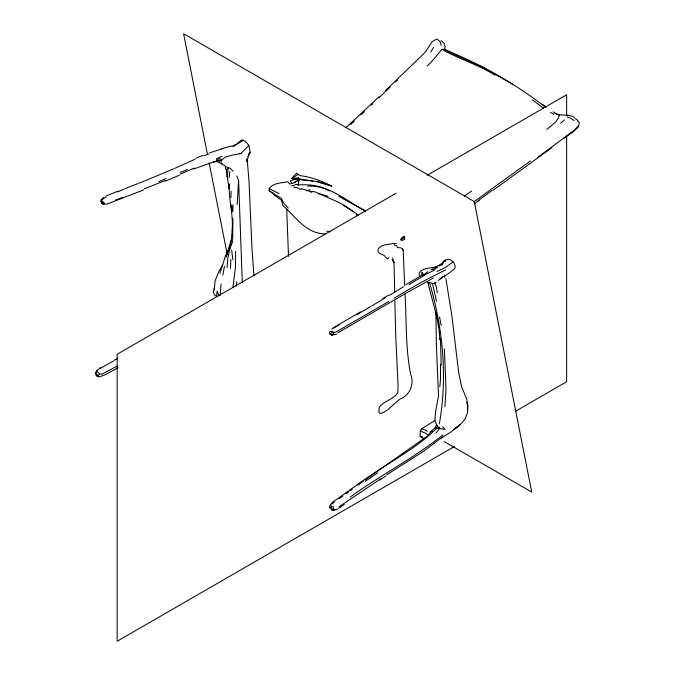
<?xml version="1.0" encoding="UTF-8"?>
<svg xmlns="http://www.w3.org/2000/svg" width="675" height="675" viewBox="0 0 675 675"><rect width="100%" height="100%" fill="white"/><g stroke="black" fill="none" stroke-linecap="round" stroke-linejoin="round"><path stroke-width="1.01" d="M423.242 438.446L420.103 436.042L420.323 431.055L421.824 428.692L434.903 420.483M96.837 370.499L95.639 373.494L98.314 375.697L99.588 373.705L96.846 371.377L96.837 370.499L100.685 367.664M231.947 231.618C233.947 215.528 228.361 199.96 229.281 183.938L229.154 188.831L226.252 170.049L225.273 167.493M232.85 211.95L233.01 204.719L231.787 210.954L230.968 204.576M232.934 218.801L232.639 241.726L229.686 249.193L227.872 258.23L227.095 267.528M143.615 189.937L107.047 204.078L103.174 204.39L104.507 203.251L100.972 199.792L103.562 197.454M246.485 161.662L246.586 158.903M467.429 410.746L467.648 405.169L466.796 402.292M230.918 197.657L231.179 191.202M298.485 180.191L298.232 185.347L298.974 179.668L298.485 180.191L299.945 179.044M439.079 266.11L442.471 263.908L442.555 262.364L444.968 260.212L449.103 259.2C452.731 260.322 455.659 264.136 455.136 268.009L449.693 272.7L440.218 278.918L442.96 276.109M237.111 204.559L238.604 180.596L236.874 175.947M231.854 232.791L231.424 240.604L229.686 249.193M230.378 268.346L230.901 259.478M220.193 295.397L221.071 283.998M214.363 289.592L214.988 281.087L218.675 271.89L222.666 264.811L225.551 255.724L228.479 250.265M444.943 406.738L446.006 389.273L444.378 348.798M439.324 424.018C447.66 376.844 443.011 328.084 429.368 282.336L432.422 283.416L435.164 283.525L436.092 282.082M439.788 386.691L440.438 380.135L440.556 364.146M236.309 286.166L236.756 281.762M288.284 208.153L283.643 202.947L281.365 198.357L269.317 190.941L269.182 188.62C273.308 182.537 281.509 183.279 287.896 181.71L289.626 184.039L294.199 182.765L299.81 179.187L297.456 179.499L296.958 178.757L292.3 178.715L297.869 174.395L300.51 175.703C311.462 177.002 321.967 181.263 331.822 186.081L315.917 181.448L296.958 178.757L290.216 180.858L291.946 183.465M227.036 176.648L228.251 168.024L226.252 170.049M337.39 509.102L333.028 510.393L331.712 509.473L331.501 506.326L330.235 505.119L332.598 502.293L362.315 481.098M229.087 177.576L229.863 171.484M232.926 287.71L235.457 267.334L235.592 251.446M248.932 153.554L247.548 159.207L247.497 162.894L249.083 182.427L251.977 248.518L253.935 275.847M444.749 49.03L445.213 46.237L444.378 44.913M400.992 239.684L404.021 236.183C406.73 238.655 402.233 241.633 400.992 239.684L401.304 238.039M441.788 265.402L442.555 262.364M222.817 275.071L224.471 266.431M438.699 394.9L435.603 411.455L434.835 420.652L437.282 425.908L436.852 428.093C413.741 451.136 383.248 464.906 357.581 484.81M214.304 287.677L213.325 292.317L214.836 295.346L216.616 296.35L217.097 291.144L218.911 295.549M330.202 508.545L329.662 507.102L330.235 505.119M219.881 273.434L222.666 264.811M231.323 239.532L225.914 257.023L227.931 252.281M442.429 264.127L442.15 263.444M401.363 240.131L402.038 238.368M401.271 240.368L402.013 238.452M217.139 158.465L221.408 159.148L220.539 160.49L216.363 160.203L217.139 158.465L222.109 156.288M428.836 434.624L430.456 432.068L434.97 427.874L436.506 424.626M247.961 156.549L250.239 152.432L248.83 145.328L245.219 141.227L241.895 140.003L241.085 140.873M403.144 236.993L403.81 236.453M444.302 260.752L443.036 262.972L435.375 267.148C430 268.422 422.634 267.654 419.259 272.987L419.183 275.442L420.238 276.564M402.983 237.262L403.279 236.765M442.471 263.908L444.142 261.031M430.777 51.967L433.671 47.258M334.117 332.53L331.906 335.18L330.033 334.15L329.468 332.243L329.822 331.493L331.298 331.155L334.117 332.53L337.686 331.012L388.631 301.539M435.932 433.164L439.619 428.245L439.535 427.14M578.146 126.023L574.459 130.098L537.975 157.233M233.061 171.18L230.192 168.269L225.998 166.75L222.067 163.856L221.003 162.515L221.164 160.895L224.64 157.427L231.474 155.318L240.95 153.478L248.83 145.328M291.22 178.765L296.848 173.053L297.869 174.395M427.317 65.779C432.928 60.919 437.122 54.734 441.99 49.342L443.526 49.191L446.96 50.541L450.554 52.802L483.14 67.264L512.477 84.08M389.036 257.605L387.323 259.014L384.252 255.538L379.603 253.361L378.025 251.682L378.101 249.227C381.383 243.911 388.581 244.823 393.863 243.321L394.318 244.223M378.861 97.858L390.133 87.117M379.08 96.728L345.887 127.752M438.294 280.589L440.961 278.032M371.385 105.114L372.76 103.815M395.693 81.878L397.769 79.928M350.747 124.462L354.358 121.129M361.015 114.792L364.492 111.578M385.391 90.661L421.225 56.168L425.621 51.595L432.101 41.757L436.236 39.277M560.562 123.272L564.46 119.897M330.033 334.15L332.26 332.041M193.531 169.045L215.367 161.308L213.545 161.932L217.24 161.587L218.734 160.363M546.801 129.406L555.711 121.956L557.888 118.733L559.44 115.627L555.112 113.113M442.851 434.919C413.826 458.283 380.337 475.175 350.257 497.087M427.731 271.688L423.183 275.257L421.917 272.422L422.879 274.666M442.648 436.911L423.976 450.993L386.775 474.744M491.906 190.561L478.069 200.728M493.028 190.342L551.804 147.673M453.195 261.9L444.884 267.773L436.928 271.493M530.44 160.971L473.825 201.876M474.255 203.918L479.132 200.34M358.239 484.962L363.352 481.267M372.752 474.525L365.065 480.052M563.76 138.443L574.028 131.093L578.273 127.119L579.361 122.783L577.42 120.766M331.957 503.896L334.42 502.107M345.938 493.872L348.958 491.687M350.561 490.531L352.274 489.291M243.304 140.273L233.137 146.618M373.604 473.909L427.452 436.067M464.543 196.012L471.589 190.983M339.407 498.521L342.824 496.108M338.664 508.393L344.301 504.444M236.925 143.505L241.54 140.29M379.882 480.077L385.855 475.943M377.637 472.888L365.377 481.216M380.725 478.803L339.027 506.782M101.157 200.315L106.211 196.957M298.308 180.107L294.199 182.765M441.188 438.083L450.014 432.658L459.717 424.87L453.811 429.629L459.363 425.562L464.628 419.723L467.513 412.872L467.859 406.072L466.712 399.136L461.624 386.775L458.705 372.735L451.845 315.546L445.913 278.724M389.576 295.245L403.431 286.858M409.118 284.479L426.347 274.134L435.13 269.696M445.66 269.983C428.009 278.227 411.024 288.006 394.327 298.148M356.56 314.93L370.896 306.399M371.706 305.927L385.501 297.658M406.021 284.614L423.731 274.118M338.124 324.987L360.577 311.808M396.149 193.185L117.172 354.248L117.172 641.25L454.503 446.496M427.148 175.289L566.637 94.753L566.637 115.779M100.01 368.592L113.602 360.948M515.582 411.227L566.637 381.746L566.637 135.751M100.744 201.082L101.849 203.15L103.089 202.441M383.037 298.333L388.825 295.051M337.762 332.885L406.131 293.127L433.519 277.923M331.746 329.13L337.247 326.109M114.294 360.264L117.745 358.366M333.695 327.569L339.373 324.489M296.958 178.757L298.704 177.82L292.3 178.715M117.762 365.816L101.562 374.355L99.588 373.705M118.074 367.757L105.418 374.6L99.157 377.021M194.282 168.083L180.115 174.184M231.981 146.256L235.642 144.568M430.456 432.068L432.16 431.291M175.028 168.218L187.237 162.692M188.106 162.295L195.159 159.207M179.407 175.205L165.164 181.195M117.475 191.953L124.445 188.932M165.881 180.225L144.281 188.89M158.811 181.617L165.915 178.58M125.322 188.561L137.801 183.6M118.184 191.05L106 196.028M180.115 172.522L187.304 169.509M174.158 168.615L145.8 180.478M195.91 158.186L202.981 155.334M138.704 183.262L144.914 180.824M331.433 334.935L333.096 334.311M433.021 269.089L431.224 269.772L437.265 267.857M204.12 155.756L208.862 153.984M115.627 199.994L122.867 197.311M209.638 152.845L223.712 148.306M221.214 148.812L231.356 145.977M331.712 509.473L333.534 508.967L334.851 509.642L333.028 510.393L331.99 510.3L331.484 509.473M239.819 153.782L240.95 153.478M306.298 190.789L310.103 189.785M336.867 334.091L331.906 335.18M291.473 185.954L296.561 184.477L297.987 184.697M421.377 437.29L422.879 436.987M249.269 152.542L250.239 152.432M394.251 243.65L396.225 243.447M435.021 267.081L437.383 267.207M299.135 184.857C309.428 184.435 320.363 185.245 329.299 190.915M331.501 506.326L333.129 506.275L333.534 508.967M307.842 186.165C329.501 184.916 346.798 201.277 365.048 210.693M310.466 191.624L314.516 191.658L336.952 201.538L343.457 204.922L358.012 214.836M442.538 426.727L445.044 429.376L434.97 427.874M216.363 160.203L220.539 160.49M310.179 191.768L311.918 191.928L301.252 188.671M394.563 245.354L396.63 245.548L397.339 247.531L400.84 247.843L402.308 248.813L403.186 250.476L404.696 285.82M297.456 179.499L312.938 180.942L311.344 180.613M326.734 231.179L330.733 231.761M98.39 376.692L96.188 375.789L95.647 372.398M293.659 187.11L297.413 187.793L300.907 189.54M325.215 233.812C306.028 233.913 295.591 216.675 282.8 205.394L281.483 200.239L273.586 194.695M317.039 181.364L331.822 186.081M331.256 508.216L329.662 507.102M319.047 193.624L327.983 196.341M567.278 116.893L571.109 118.505L574.062 120.606M427.41 431.131L421.824 428.692M420.323 431.055L425.874 433.274L428.304 435.476M222.109 164.109L217.24 161.587M279.087 193.565L269.182 188.62M574.509 117.408C567.97 113.189 559.271 117.332 553.163 111.78M343.558 205.639L346.882 207.343M420.103 436.042L421.824 436.936M338.664 196.307L365.563 211.14M445.238 49.815C481.165 64.53 515.244 83.675 545.957 107.544M550.437 112.43L554.023 114.404M494.977 75.22C478.364 64.513 458.966 59.181 441.99 49.342M444.268 441.593L531.74 492.1L474.28 201.572L183.6 33.75L207.529 154.718M101.849 203.15L103.191 203.943M436.987 39.032L440.041 41.546L441.323 45.309M575.092 118.64L578.095 120.437M103.174 204.39L100.972 201.884M428.667 282.968L427.798 282.395L436.683 316.356L439.644 332.775M274.025 194.476L269.021 190.24M347.692 207.9L353.379 211.764M543.594 108.16L532.305 99.866M356.214 214.498L357.902 215.722M427.258 281.863L428.482 282.783M441.18 40.508L444.597 43.824M542.498 104.237L545.83 106.81M421.529 274.025L422.643 274.953M96.947 375.578L98.018 376.625M437.282 425.908L439.619 428.245M404.578 239.153L403.701 237.87M434.447 282.504L436.278 286.681L437.341 292.773M392.006 259.63L393.989 262.524L394.782 292.385M402.545 248.636L403.186 250.476M432.422 283.416L436.573 301.379M392.698 257.951L394.014 262.465M219.156 160.642L219.409 161.561M445.179 259.942L445.5 261.562M209.166 162.987L227.163 253.969M439.577 317.039L441.121 325.367M444.462 275.029L444.833 277.383M231.635 250.02L232.883 259.858M238.604 180.596L242.291 282.488M439.214 331.501L439.83 339.559M440.201 338.268L440.438 342.014M438.531 396.487L436.303 342.832L435.864 312.103M286.74 209.731L288.495 256.373M440.539 340.605L441.188 365.065M405 293.777C406.612 320.482 405.43 347.608 410.569 373.958C414.636 383.738 410.113 395.086 400.207 399.043C393.424 403.532 388.378 411.497 380.219 413.53L378.945 412.282L379.164 407.287C383.442 401.473 391.635 399.819 396.689 394.428L397.904 391.804L398.081 385.459L395.693 334.918L394.883 300.89"/></g></svg>
